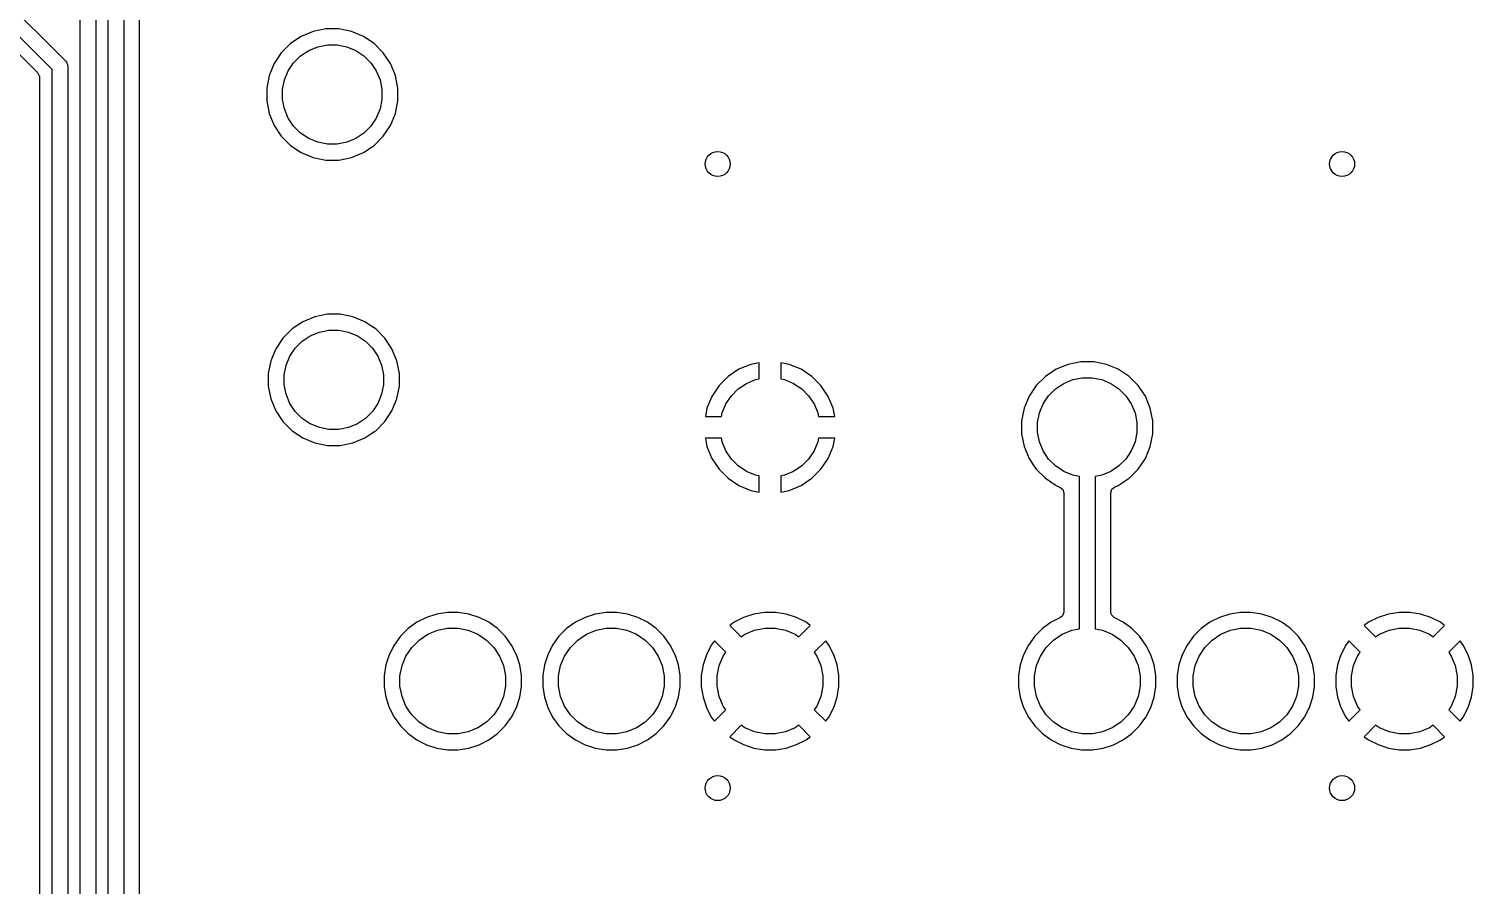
# Model space of a CAD drawing. Extents: x 0 to 130, y -140 to 0.
# Drawn here: x 56.47 to 79.6, y -81.55 to -67.84 of the extents above; entities that cross this region are included whole.
import ezdxf

# ---------------------------------------------------------------- set-up
doc = ezdxf.new("R2010")
doc.units = 0
doc.layers.add('BLACK', color=7, linetype='CONTINUOUS')

msp = doc.modelspace()

# ---------------------------------------------------------------- linework, layer by layer
at = {"layer": 'BLACK', "linetype": 'CONTINUOUS'}
for p, q in [((56.841, -68.487776), (49.167224, -60.814)), ((49.307388, -60.600612), (57.054388, -68.347611)), ((49.120992, -61.050612), (56.604388, -68.534008)), ((57.541, -61.52), (57.541, -105.664223)), ((57.741, -90.926), (57.741, -61.38538)), ((57.991, -61.333604), (57.991, -90.874223)), ((57.291, -105.716), (57.291, -61.571776)), ((58.2415, -68.782532), (58.2415, -61.842753)), ((60.830002, -67.955058), (60.657948, -68.07002)), ((61.021181, -67.875869), (60.830002, -67.955058)), ((61.224132, -67.8355), (61.021181, -67.875869)), ((61.224135, -67.8355), (61.224132, -67.8355)), ((61.431065, -67.8355), (61.224135, -67.8355)), ((61.431067, -67.8355), (61.431065, -67.8355)), ((61.634018, -67.875869), (61.431067, -67.8355)), ((61.825197, -67.955058), (61.634018, -67.875869)), ((61.997251, -68.07002), (61.825197, -67.955058)), ((60.51162, -68.216348), (60.396658, -68.388402)), ((60.657948, -68.07002), (60.51162, -68.216348)), ((60.820085, -68.267592), (60.950483, -68.180463)), ((60.950483, -68.180463), (61.095372, -68.120448)), ((61.095372, -68.120448), (61.249186, -68.089852)), ((61.249186, -68.089852), (61.406014, -68.089852)), ((61.406014, -68.089852), (61.559828, -68.120448)), ((61.559828, -68.120448), (61.704717, -68.180463)), ((61.704717, -68.180463), (61.835115, -68.267592)), ((61.997255, -68.070023), (61.997251, -68.07002)), ((62.143577, -68.216345), (61.997255, -68.070023)), ((62.258541, -68.388402), (62.143577, -68.216345)), ((57.054388, -68.347611), (57.069933, -68.366553)), ((57.069933, -68.366553), (57.069934, -68.366554)), ((57.069934, -68.366554), (57.088598, -68.411614)), ((57.088598, -68.411614), (57.091, -68.436)), ((57.091, -68.436), (57.091, -116.644223)), ((60.396658, -68.388402), (60.317469, -68.579581)), ((60.622063, -68.508883), (60.709192, -68.378485)), ((60.709192, -68.378485), (60.820085, -68.267592)), ((61.835115, -68.267592), (61.946008, -68.378485)), ((61.946008, -68.378485), (62.033137, -68.508883)), ((62.33773, -68.57958), (62.258541, -68.388402)), ((56.604388, -68.534008), (56.619928, -68.552944)), ((56.619928, -68.552944), (56.619934, -68.55295)), ((56.619934, -68.55295), (56.638598, -68.59801)), ((56.638598, -68.59801), (56.641, -68.622396)), ((56.641, -68.622396), (56.641, -116.83062)), ((56.841, -116.696), (56.841, -68.487776)), ((60.317469, -68.579581), (60.2771, -68.782532)), ((60.531452, -68.807586), (60.562048, -68.653772)), ((60.562048, -68.653772), (60.622063, -68.508883)), ((62.033137, -68.508883), (62.093152, -68.653772)), ((62.093152, -68.653772), (62.123748, -68.807586)), ((62.3781, -68.782535), (62.33773, -68.57958)), ((58.2415, -73.354532), (58.2415, -68.782532)), ((60.2771, -68.782532), (60.2771, -68.989467)), ((60.531452, -68.964414), (60.531452, -68.807586)), ((62.123748, -68.807586), (62.123748, -68.964414)), ((62.3781, -68.989465), (62.3781, -68.782535)), ((60.2771, -68.989467), (60.317469, -69.192418)), ((60.562048, -69.118228), (60.531452, -68.964414)), ((60.622063, -69.263117), (60.562048, -69.118228)), ((62.093152, -69.118228), (62.033137, -69.263117)), ((62.123748, -68.964414), (62.093152, -69.118228)), ((62.33773, -69.19242), (62.3781, -68.989465)), ((60.317469, -69.192418), (60.396658, -69.383597)), ((60.396658, -69.383597), (60.51162, -69.555651)), ((60.709192, -69.393515), (60.622063, -69.263117)), ((62.033137, -69.263117), (61.946008, -69.393515)), ((62.143577, -69.555655), (62.258541, -69.383598)), ((62.258541, -69.383598), (62.33773, -69.19242)), ((60.51162, -69.555651), (60.511623, -69.555655)), ((60.511623, -69.555655), (60.657945, -69.701977)), ((60.820085, -69.504408), (60.709192, -69.393515)), ((60.950483, -69.591537), (60.820085, -69.504408)), ((61.095372, -69.651552), (60.950483, -69.591537)), ((61.704717, -69.591537), (61.559828, -69.651552)), ((61.835115, -69.504408), (61.704717, -69.591537)), ((61.946008, -69.393515), (61.835115, -69.504408)), ((61.997255, -69.701977), (62.143577, -69.555655)), ((60.657945, -69.701977), (60.830002, -69.816941)), ((60.830002, -69.816941), (61.02118, -69.89613)), ((61.249186, -69.682148), (61.095372, -69.651552)), ((61.406014, -69.682148), (61.249186, -69.682148)), ((61.559828, -69.651552), (61.406014, -69.682148)), ((61.63402, -69.89613), (61.825198, -69.816941)), ((61.825198, -69.816941), (61.997255, -69.701977)), ((61.02118, -69.89613), (61.224135, -69.9365)), ((61.224135, -69.9365), (61.224136, -69.9365)), ((61.224136, -69.9365), (61.431064, -69.9365)), ((61.431064, -69.9365), (61.431065, -69.9365)), ((61.431065, -69.9365), (61.63402, -69.89613)), ((60.855402, -72.527058), (60.683348, -72.64202)), ((61.046581, -72.447869), (60.855402, -72.527058)), ((61.249532, -72.4075), (61.046581, -72.447869)), ((61.249535, -72.4075), (61.249532, -72.4075)), ((61.456465, -72.4075), (61.249535, -72.4075)), ((61.456467, -72.4075), (61.456465, -72.4075)), ((61.659418, -72.447869), (61.456467, -72.4075)), ((61.850597, -72.527058), (61.659418, -72.447869)), ((61.962548, -72.601861), (61.850597, -72.527058)), ((62.022655, -72.642023), (61.962548, -72.601861)), ((60.53702, -72.788348), (60.422058, -72.960402)), ((60.683348, -72.64202), (60.53702, -72.788348)), ((60.734592, -72.950485), (60.845485, -72.839592)), ((60.845485, -72.839592), (60.975883, -72.752463)), ((60.975883, -72.752463), (61.120772, -72.692448)), ((61.120772, -72.692448), (61.274586, -72.661852)), ((61.274586, -72.661852), (61.431414, -72.661852)), ((61.431414, -72.661852), (61.585228, -72.692448)), ((61.585228, -72.692448), (61.730117, -72.752463)), ((61.730117, -72.752463), (61.860515, -72.839592)), ((61.860515, -72.839592), (61.971408, -72.950485)), ((62.168977, -72.788345), (62.022655, -72.642023)), ((62.283941, -72.960402), (62.168977, -72.788345)), ((60.422058, -72.960402), (60.342869, -73.151581)), ((60.587448, -73.225772), (60.647463, -73.080883)), ((60.647463, -73.080883), (60.734592, -72.950485)), ((61.971408, -72.950485), (62.058537, -73.080883)), ((62.058537, -73.080883), (62.118552, -73.225772)), ((62.36313, -73.15158), (62.283941, -72.960402)), ((60.342869, -73.151581), (60.3025, -73.354532)), ((60.556852, -73.379586), (60.587448, -73.225772)), ((62.118552, -73.225772), (62.149148, -73.379586)), ((62.4035, -73.354535), (62.36313, -73.15158)), ((67.840625, -73.289508), (67.66867, -73.404405)), ((67.840639, -73.289501), (67.840625, -73.289508)), ((68.031722, -73.210351), (67.840639, -73.289501)), ((68.031728, -73.210349), (68.031722, -73.210351)), ((68.163, -73.184237), (68.031728, -73.210349)), ((68.163, -73.443064), (68.163, -73.184237)), ((68.644271, -73.210349), (68.513, -73.184237)), ((68.513, -73.184237), (68.513, -73.443064)), ((68.644277, -73.210351), (68.644271, -73.210349)), ((68.83536, -73.289501), (68.644277, -73.210351)), ((68.835374, -73.289508), (68.83536, -73.289501)), ((69.007329, -73.404405), (68.835374, -73.289508)), ((72.920402, -73.289058), (72.748348, -73.40402)), ((73.111581, -73.209869), (72.920402, -73.289058)), ((73.314532, -73.1695), (73.111581, -73.209869)), ((73.314535, -73.1695), (73.314532, -73.1695)), ((73.521465, -73.1695), (73.314535, -73.1695)), ((73.521467, -73.1695), (73.521465, -73.1695)), ((73.724418, -73.209869), (73.521467, -73.1695)), ((73.915597, -73.289058), (73.724418, -73.209869)), ((74.087651, -73.40402), (73.915597, -73.289058)), ((58.2415, -78.197385), (58.2415, -73.354532)), ((60.3025, -73.354532), (60.3025, -73.561467)), ((60.556852, -73.536414), (60.556852, -73.379586)), ((60.587448, -73.690228), (60.556852, -73.536414)), ((62.149148, -73.536414), (62.118552, -73.690228)), ((62.149148, -73.379586), (62.149148, -73.536414)), ((62.4035, -73.561465), (62.4035, -73.354535)), ((67.66867, -73.404405), (67.522405, -73.55067)), ((67.830485, -73.601592), (67.960883, -73.514463)), ((67.960883, -73.514463), (68.105772, -73.454448)), ((68.105772, -73.454448), (68.163, -73.443064)), ((68.513, -73.443064), (68.570228, -73.454448)), ((68.570228, -73.454448), (68.715117, -73.514463)), ((68.715117, -73.514463), (68.845515, -73.601592)), ((69.153594, -73.55067), (69.007329, -73.404405)), ((72.748348, -73.40402), (72.60202, -73.550348)), ((72.910485, -73.601592), (73.040883, -73.514463)), ((73.040883, -73.514463), (73.185772, -73.454448)), ((73.185772, -73.454448), (73.339586, -73.423852)), ((73.339586, -73.423852), (73.496414, -73.423852)), ((73.496414, -73.423852), (73.650228, -73.454448)), ((73.650228, -73.454448), (73.795117, -73.514463)), ((73.795117, -73.514463), (73.925515, -73.601592)), ((74.087655, -73.404023), (74.087651, -73.40402)), ((74.233977, -73.550345), (74.087655, -73.404023)), ((60.3025, -73.561467), (60.342869, -73.764418)), ((60.342869, -73.764418), (60.422058, -73.955597)), ((60.647463, -73.835117), (60.587448, -73.690228)), ((62.118552, -73.690228), (62.058537, -73.835117)), ((62.283941, -73.955598), (62.36313, -73.76442)), ((62.36313, -73.76442), (62.4035, -73.561465)), ((67.407501, -73.722639), (67.328349, -73.913728)), ((67.407508, -73.722625), (67.407501, -73.722639)), ((67.522405, -73.55067), (67.407508, -73.722625)), ((67.632463, -73.842883), (67.719592, -73.712485)), ((67.719592, -73.712485), (67.830485, -73.601592)), ((68.845515, -73.601592), (68.956408, -73.712485)), ((68.956408, -73.712485), (69.043537, -73.842883)), ((69.268491, -73.722625), (69.153594, -73.55067)), ((69.268498, -73.722639), (69.268491, -73.722625)), ((69.34765, -73.913728), (69.268498, -73.722639)), ((72.487058, -73.722402), (72.407869, -73.913581)), ((72.60202, -73.550348), (72.487058, -73.722402)), ((72.712463, -73.842883), (72.799592, -73.712485)), ((72.799592, -73.712485), (72.910485, -73.601592)), ((73.925515, -73.601592), (74.036408, -73.712485)), ((74.036408, -73.712485), (74.123537, -73.842883)), ((74.348941, -73.722402), (74.233977, -73.550345)), ((74.42813, -73.91358), (74.348941, -73.722402)), ((60.422058, -73.955597), (60.53702, -74.127651)), ((60.734592, -73.965515), (60.647463, -73.835117)), ((60.845485, -74.076408), (60.734592, -73.965515)), ((61.971408, -73.965515), (61.860515, -74.076408)), ((62.058537, -73.835117), (61.971408, -73.965515)), ((62.224206, -74.044999), (62.283941, -73.955598)), ((67.328349, -73.913728), (67.302239, -74.044999)), ((67.561064, -74.045), (67.572448, -73.987772)), ((67.572448, -73.987772), (67.632463, -73.842883)), ((69.043537, -73.842883), (69.103552, -73.987772)), ((69.103552, -73.987772), (69.114936, -74.045)), ((69.37376, -74.044999), (69.34765, -73.913728)), ((72.407869, -73.913581), (72.3675, -74.116532)), ((72.621852, -74.141586), (72.652448, -73.987772)), ((72.652448, -73.987772), (72.712463, -73.842883)), ((74.123537, -73.842883), (74.183552, -73.987772)), ((74.183552, -73.987772), (74.214148, -74.141586)), ((74.4685, -74.116535), (74.42813, -73.91358)), ((60.53702, -74.127651), (60.537023, -74.127655)), ((60.537023, -74.127655), (60.683345, -74.273977)), ((60.975883, -74.163537), (60.845485, -74.076408)), ((61.120772, -74.223552), (60.975883, -74.163537)), ((61.274586, -74.254148), (61.120772, -74.223552)), ((61.585228, -74.223552), (61.431414, -74.254148)), ((61.730117, -74.163537), (61.585228, -74.223552)), ((61.860515, -74.076408), (61.730117, -74.163537)), ((62.022655, -74.273977), (62.168977, -74.127655)), ((62.168977, -74.127655), (62.224206, -74.044999)), ((67.302239, -74.044999), (67.30224, -74.045)), ((67.30224, -74.045), (67.561064, -74.045)), ((69.114936, -74.045), (69.37376, -74.045)), ((69.37376, -74.045), (69.37376, -74.044999)), ((72.3675, -74.116532), (72.3675, -74.323467)), ((72.621852, -74.298414), (72.621852, -74.141586)), ((74.214148, -74.141586), (74.214148, -74.298414)), ((74.4685, -74.218181), (74.4685, -74.116535)), ((74.4685, -74.323465), (74.4685, -74.218181)), ((60.683345, -74.273977), (60.855402, -74.388941)), ((60.855402, -74.388941), (61.04658, -74.46813)), ((61.04658, -74.46813), (61.249535, -74.5085)), ((61.431414, -74.254148), (61.274586, -74.254148)), ((61.456465, -74.5085), (61.65942, -74.46813)), ((61.65942, -74.46813), (61.850598, -74.388941)), ((61.850598, -74.388941), (61.962551, -74.314137)), ((61.962551, -74.314137), (62.004551, -74.286074)), ((62.004551, -74.286073), (62.022655, -74.273977)), ((62.004551, -74.286074), (62.004551, -74.286073)), ((67.302239, -74.395), (67.328349, -74.526271)), ((67.561064, -74.395), (67.302239, -74.395)), ((67.572448, -74.452228), (67.561064, -74.395)), ((67.632463, -74.597117), (67.572448, -74.452228)), ((69.103552, -74.452228), (69.043537, -74.597117)), ((69.114936, -74.395), (69.103552, -74.452228)), ((69.373761, -74.395), (69.114936, -74.395)), ((69.34765, -74.526271), (69.373761, -74.395)), ((72.3675, -74.323467), (72.407869, -74.526418)), ((72.652448, -74.452228), (72.621852, -74.298414)), ((72.712463, -74.597117), (72.652448, -74.452228)), ((74.183552, -74.452228), (74.123537, -74.597117)), ((74.214148, -74.298414), (74.183552, -74.452228)), ((74.42813, -74.52642), (74.4685, -74.323465)), ((61.249535, -74.5085), (61.249536, -74.5085)), ((61.249536, -74.5085), (61.456464, -74.5085)), ((61.456464, -74.5085), (61.456465, -74.5085)), ((67.328349, -74.526271), (67.407501, -74.71736)), ((67.719592, -74.727515), (67.632463, -74.597117)), ((69.043537, -74.597117), (68.956408, -74.727515)), ((69.268498, -74.71736), (69.34765, -74.526271)), ((72.407869, -74.526418), (72.487058, -74.717597)), ((72.799592, -74.727515), (72.712463, -74.597117)), ((74.123537, -74.597117), (74.036408, -74.727515)), ((74.348941, -74.717598), (74.42813, -74.52642)), ((67.407501, -74.71736), (67.407508, -74.717374)), ((67.407508, -74.717374), (67.522405, -74.889329)), ((67.522405, -74.889329), (67.66867, -75.035594)), ((67.830485, -74.838408), (67.719592, -74.727515)), ((67.960883, -74.925537), (67.830485, -74.838408)), ((68.105772, -74.985552), (67.960883, -74.925537)), ((68.715117, -74.925537), (68.570228, -74.985552)), ((68.845515, -74.838408), (68.715117, -74.925537)), ((68.956408, -74.727515), (68.845515, -74.838408)), ((69.007329, -75.035594), (69.153594, -74.889329)), ((69.153594, -74.889329), (69.268491, -74.717374)), ((69.268491, -74.717374), (69.268498, -74.71736)), ((72.487058, -74.717597), (72.554945, -74.819198)), ((72.554945, -74.819198), (72.602023, -74.889655)), ((72.602023, -74.889655), (72.748345, -75.035977)), ((72.910485, -74.838408), (72.799592, -74.727515)), ((73.040883, -74.925537), (72.910485, -74.838408)), ((73.185772, -74.985552), (73.040883, -74.925537)), ((73.795117, -74.925537), (73.650228, -74.985552)), ((73.925515, -74.838408), (73.795117, -74.925537)), ((74.036408, -74.727515), (73.925515, -74.838408)), ((74.087655, -75.035977), (74.233977, -74.889655)), ((74.233977, -74.889655), (74.348941, -74.717598)), ((67.66867, -75.035594), (67.840625, -75.150491)), ((67.840625, -75.150491), (67.840639, -75.150498)), ((67.840639, -75.150498), (68.031728, -75.22965)), ((68.163, -74.996935), (68.105772, -74.985552)), ((68.163, -75.25576), (68.163, -74.996935)), ((68.570228, -74.985552), (68.513, -74.996935)), ((68.513, -74.996935), (68.513, -75.25576)), ((68.644271, -75.22965), (68.83536, -75.150498)), ((68.83536, -75.150498), (68.835374, -75.150491)), ((68.835374, -75.150491), (69.007329, -75.035594)), ((72.748345, -75.035977), (72.920402, -75.150941)), ((72.920402, -75.150941), (72.981386, -75.176201)), ((73.293, -75.006881), (73.185772, -74.985552)), ((73.293, -77.446384), (73.293, -75.006881)), ((73.650228, -74.985552), (73.543, -75.006881)), ((73.543, -75.006881), (73.543, -77.446384)), ((73.854612, -75.176201), (73.915598, -75.150941)), ((73.915598, -75.150941), (74.087655, -75.035977)), ((68.031728, -75.22965), (68.031727, -75.22965)), ((68.031727, -75.22965), (68.162999, -75.25576)), ((68.162999, -75.25576), (68.163, -75.25576)), ((68.513, -75.25576), (68.644271, -75.22965)), ((72.981386, -75.176201), (73.02791, -75.215935)), ((73.02791, -75.215935), (73.0425, -75.267664)), ((73.0425, -75.267664), (73.0425, -77.179539)), ((73.7935, -75.267664), (73.812407, -75.209473)), ((73.7935, -77.179539), (73.7935, -75.267664)), ((73.812407, -75.209473), (73.854612, -75.176201)), ((63.000293, -77.210598), (62.835561, -77.264123)), ((63.000297, -77.210597), (63.000293, -77.210598)), ((63.171386, -77.1835), (63.000297, -77.210597)), ((63.171389, -77.1835), (63.171386, -77.1835)), ((63.344611, -77.1835), (63.171389, -77.1835)), ((63.344614, -77.1835), (63.344611, -77.1835)), ((63.515702, -77.210597), (63.344614, -77.1835)), ((63.515706, -77.210598), (63.515702, -77.210597)), ((63.680438, -77.264123), (63.515706, -77.210598)), ((65.540293, -77.210598), (65.375561, -77.264123)), ((65.540297, -77.210597), (65.540293, -77.210598)), ((65.711386, -77.1835), (65.540297, -77.210597)), ((65.711389, -77.1835), (65.711386, -77.1835)), ((65.884611, -77.1835), (65.711389, -77.1835)), ((65.884614, -77.1835), (65.884611, -77.1835)), ((66.055702, -77.210597), (65.884614, -77.1835)), ((66.055706, -77.210598), (66.055702, -77.210597)), ((66.220438, -77.264123), (66.055706, -77.210598)), ((68.08042, -77.211084), (67.915751, -77.264588)), ((68.251425, -77.184), (68.08042, -77.211084)), ((68.424575, -77.184), (68.251425, -77.184)), ((68.595579, -77.211084), (68.424575, -77.184)), ((68.760248, -77.264588), (68.595579, -77.211084)), ((73.023593, -77.23773), (72.988445, -77.267749)), ((73.0425, -77.179539), (73.023593, -77.23773)), ((73.80429, -77.224484), (73.7935, -77.179539)), ((73.847555, -77.267749), (73.80429, -77.224484)), ((75.700293, -77.210598), (75.535561, -77.264123)), ((75.700297, -77.210597), (75.700293, -77.210598)), ((75.871386, -77.1835), (75.700297, -77.210597)), ((75.871389, -77.1835), (75.871386, -77.1835)), ((76.044611, -77.1835), (75.871389, -77.1835)), ((76.044614, -77.1835), (76.044611, -77.1835)), ((76.215702, -77.210597), (76.044614, -77.1835)), ((76.215706, -77.210598), (76.215702, -77.210597)), ((76.380438, -77.264123), (76.215706, -77.210598)), ((78.24042, -77.211084), (78.075751, -77.264588)), ((78.411425, -77.184), (78.24042, -77.211084)), ((78.584575, -77.184), (78.411425, -77.184)), ((78.755579, -77.211084), (78.584575, -77.184)), ((78.920248, -77.264588), (78.755579, -77.211084)), ((62.541073, -77.444585), (62.418585, -77.567073)), ((62.681214, -77.342766), (62.541073, -77.444585)), ((62.835558, -77.264125), (62.681214, -77.342766)), ((62.835561, -77.264123), (62.835558, -77.264125)), ((62.857313, -77.534367), (63.011258, -77.470601)), ((63.011258, -77.470601), (63.174685, -77.438093)), ((63.174685, -77.438093), (63.341315, -77.438093)), ((63.341315, -77.438093), (63.504742, -77.470601)), ((63.504742, -77.470601), (63.658687, -77.534367)), ((63.680441, -77.264125), (63.680438, -77.264123)), ((63.834785, -77.342766), (63.680441, -77.264125)), ((63.834787, -77.342767), (63.834785, -77.342766)), ((63.834788, -77.342768), (63.834787, -77.342767)), ((63.974928, -77.444586), (63.834788, -77.342768)), ((64.097414, -77.567072), (63.974928, -77.444586)), ((65.081073, -77.444585), (64.958585, -77.567073)), ((65.221214, -77.342766), (65.081073, -77.444585)), ((65.375558, -77.264125), (65.221214, -77.342766)), ((65.375561, -77.264123), (65.375558, -77.264125)), ((65.397313, -77.534367), (65.551258, -77.470601)), ((65.551258, -77.470601), (65.714685, -77.438093)), ((65.714685, -77.438093), (65.881315, -77.438093)), ((65.881315, -77.438093), (66.044742, -77.470601)), ((66.044742, -77.470601), (66.198687, -77.534367)), ((66.220441, -77.264125), (66.220438, -77.264123)), ((66.374785, -77.342766), (66.220441, -77.264125)), ((66.374787, -77.342767), (66.374785, -77.342766)), ((66.374788, -77.342768), (66.374787, -77.342767)), ((66.514928, -77.444586), (66.374788, -77.342768)), ((66.637414, -77.567072), (66.514928, -77.444586)), ((67.761473, -77.343196), (67.693829, -77.392341)), ((67.693829, -77.392341), (67.876493, -77.575005)), ((67.915751, -77.264588), (67.761473, -77.343196)), ((67.937313, -77.534367), (68.091258, -77.470601)), ((68.091258, -77.470601), (68.254685, -77.438093)), ((68.254685, -77.438093), (68.421315, -77.438093)), ((68.421315, -77.438093), (68.584742, -77.470601)), ((68.584742, -77.470601), (68.738687, -77.534367)), ((68.914523, -77.343195), (68.760248, -77.264588)), ((68.799505, -77.575004), (68.982169, -77.392341)), ((68.982169, -77.392341), (68.914523, -77.343195)), ((72.701073, -77.444585), (72.578585, -77.567073)), ((72.841214, -77.342766), (72.701073, -77.444585)), ((72.988445, -77.267749), (72.841214, -77.342766)), ((73.017313, -77.534367), (73.171258, -77.470601)), ((73.171258, -77.470601), (73.293, -77.446384)), ((73.543, -77.446384), (73.664742, -77.470601)), ((73.664742, -77.470601), (73.818687, -77.534367)), ((73.994785, -77.342766), (73.847555, -77.267749)), ((73.994787, -77.342767), (73.994785, -77.342766)), ((73.994788, -77.342768), (73.994787, -77.342767)), ((74.134928, -77.444586), (73.994788, -77.342768)), ((74.257414, -77.567072), (74.134928, -77.444586)), ((75.241073, -77.444585), (75.118585, -77.567073)), ((75.381214, -77.342766), (75.241073, -77.444585)), ((75.535558, -77.264125), (75.381214, -77.342766)), ((75.535561, -77.264123), (75.535558, -77.264125)), ((75.557313, -77.534367), (75.711258, -77.470601)), ((75.711258, -77.470601), (75.874685, -77.438093)), ((75.874685, -77.438093), (76.041315, -77.438093)), ((76.041315, -77.438093), (76.204742, -77.470601)), ((76.204742, -77.470601), (76.358687, -77.534367)), ((76.380441, -77.264125), (76.380438, -77.264123)), ((76.534785, -77.342766), (76.380441, -77.264125)), ((76.534787, -77.342767), (76.534785, -77.342766)), ((76.534788, -77.342768), (76.534787, -77.342767)), ((76.674928, -77.444586), (76.534788, -77.342768)), ((76.797414, -77.567072), (76.674928, -77.444586)), ((77.921473, -77.343196), (77.853829, -77.392341)), ((77.853829, -77.392341), (78.036493, -77.575005)), ((78.075751, -77.264588), (77.921473, -77.343196)), ((78.097313, -77.534367), (78.251258, -77.470601)), ((78.251258, -77.470601), (78.414685, -77.438093)), ((78.414685, -77.438093), (78.581315, -77.438093)), ((78.581315, -77.438093), (78.744742, -77.470601)), ((78.744742, -77.470601), (78.898687, -77.534367)), ((79.074523, -77.343195), (78.920248, -77.264588)), ((78.959505, -77.575004), (79.142169, -77.392341)), ((79.142169, -77.392341), (79.074523, -77.343195)), ((62.316766, -77.707214), (62.238125, -77.861558)), ((62.418585, -77.567073), (62.316766, -77.707214)), ((62.600941, -77.744766), (62.718766, -77.626941)), ((62.718766, -77.626941), (62.857313, -77.534367)), ((63.658687, -77.534367), (63.797234, -77.626941)), ((63.797234, -77.626941), (63.915059, -77.744766)), ((64.199232, -77.707212), (64.097414, -77.567072)), ((64.277873, -77.861555), (64.199232, -77.707212)), ((64.856766, -77.707214), (64.778125, -77.861558)), ((64.958585, -77.567073), (64.856766, -77.707214)), ((65.140941, -77.744766), (65.258766, -77.626941)), ((65.258766, -77.626941), (65.397313, -77.534367)), ((66.198687, -77.534367), (66.337234, -77.626941)), ((66.337234, -77.626941), (66.455059, -77.744766)), ((66.739232, -77.707212), (66.637414, -77.567072)), ((66.817873, -77.861555), (66.739232, -77.707212)), ((67.397196, -77.707473), (67.318588, -77.861751)), ((67.44634, -77.639829), (67.397196, -77.707473)), ((67.629005, -77.822493), (67.44634, -77.639829)), ((67.876493, -77.575005), (67.937313, -77.534367)), ((68.738687, -77.534367), (68.799505, -77.575004)), ((69.229657, -77.639829), (69.046993, -77.822491)), ((69.278801, -77.707471), (69.229657, -77.639829)), ((69.278804, -77.707475), (69.278801, -77.707471)), ((69.357411, -77.861751), (69.278804, -77.707475)), ((72.476766, -77.707214), (72.398125, -77.861558)), ((72.578585, -77.567073), (72.476766, -77.707214)), ((72.760941, -77.744766), (72.878766, -77.626941)), ((72.878766, -77.626941), (73.017313, -77.534367)), ((73.818687, -77.534367), (73.957234, -77.626941)), ((73.957234, -77.626941), (74.075059, -77.744766)), ((74.359232, -77.707212), (74.257414, -77.567072)), ((74.437873, -77.861555), (74.359232, -77.707212)), ((75.016766, -77.707214), (74.938125, -77.861558)), ((75.118585, -77.567073), (75.016766, -77.707214)), ((75.300941, -77.744766), (75.418766, -77.626941)), ((75.418766, -77.626941), (75.557313, -77.534367)), ((76.358687, -77.534367), (76.497234, -77.626941)), ((76.497234, -77.626941), (76.615059, -77.744766)), ((76.899232, -77.707212), (76.797414, -77.567072)), ((76.977873, -77.861555), (76.899232, -77.707212)), ((77.557196, -77.707473), (77.478588, -77.861751)), ((77.60634, -77.639829), (77.557196, -77.707473)), ((77.789005, -77.822493), (77.60634, -77.639829)), ((78.036493, -77.575005), (78.097313, -77.534367)), ((78.898687, -77.534367), (78.959505, -77.575004)), ((79.389657, -77.639829), (79.206993, -77.822491)), ((79.438801, -77.707471), (79.389657, -77.639829)), ((79.438804, -77.707475), (79.438801, -77.707471)), ((79.517411, -77.861751), (79.438804, -77.707475)), ((62.238123, -77.861561), (62.184598, -78.026293)), ((62.238125, -77.861558), (62.238123, -77.861561)), ((62.444601, -78.037258), (62.508367, -77.883313)), ((62.508367, -77.883313), (62.600941, -77.744766)), ((63.915059, -77.744766), (64.007633, -77.883313)), ((64.007633, -77.883313), (64.071399, -78.037258)), ((64.277873, -77.861557), (64.277873, -77.861555)), ((64.277874, -77.861558), (64.277873, -77.861557)), ((64.277876, -77.861561), (64.277874, -77.861558)), ((64.331401, -78.026293), (64.277876, -77.861561)), ((64.778123, -77.861561), (64.724598, -78.026293)), ((64.778125, -77.861558), (64.778123, -77.861561)), ((64.984601, -78.037258), (65.048367, -77.883313)), ((65.048367, -77.883313), (65.140941, -77.744766)), ((66.455059, -77.744766), (66.547633, -77.883313)), ((66.547633, -77.883313), (66.611399, -78.037258)), ((66.817873, -77.861557), (66.817873, -77.861555)), ((66.817874, -77.861558), (66.817873, -77.861557)), ((66.817876, -77.861561), (66.817874, -77.861558)), ((66.871401, -78.026293), (66.817876, -77.861561)), ((67.318588, -77.861751), (67.265084, -78.02642)), ((67.524601, -78.037258), (67.588367, -77.883313)), ((67.588367, -77.883313), (67.629005, -77.822493)), ((69.046993, -77.822491), (69.087633, -77.883313)), ((69.087633, -77.883313), (69.151399, -78.037258)), ((69.410915, -78.02642), (69.357411, -77.861751)), ((72.398123, -77.861561), (72.344598, -78.026293)), ((72.398125, -77.861558), (72.398123, -77.861561)), ((72.604601, -78.037258), (72.668367, -77.883313)), ((72.668367, -77.883313), (72.760941, -77.744766)), ((74.075059, -77.744766), (74.167633, -77.883313)), ((74.167633, -77.883313), (74.231399, -78.037258)), ((74.437873, -77.861557), (74.437873, -77.861555)), ((74.437874, -77.861558), (74.437873, -77.861557)), ((74.437876, -77.861561), (74.437874, -77.861558)), ((74.491401, -78.026293), (74.437876, -77.861561)), ((74.938123, -77.861561), (74.884598, -78.026293)), ((74.938125, -77.861558), (74.938123, -77.861561)), ((75.144601, -78.037258), (75.208367, -77.883313)), ((75.208367, -77.883313), (75.300941, -77.744766)), ((76.615059, -77.744766), (76.707633, -77.883313)), ((76.707633, -77.883313), (76.771399, -78.037258)), ((76.977873, -77.861557), (76.977873, -77.861555)), ((76.977874, -77.861558), (76.977873, -77.861557)), ((76.977876, -77.861561), (76.977874, -77.861558)), ((77.031401, -78.026293), (76.977876, -77.861561)), ((77.478588, -77.861751), (77.425084, -78.02642)), ((77.684601, -78.037258), (77.748367, -77.883313)), ((77.748367, -77.883313), (77.789005, -77.822493)), ((79.206993, -77.822491), (79.247633, -77.883313)), ((79.247633, -77.883313), (79.311399, -78.037258)), ((79.570915, -78.02642), (79.517411, -77.861751)), ((62.184597, -78.026297), (62.1575, -78.197385)), ((62.184598, -78.026293), (62.184597, -78.026297)), ((62.412093, -78.200685), (62.444601, -78.037258)), ((64.071399, -78.037258), (64.103907, -78.200685)), ((64.331402, -78.026297), (64.331401, -78.026293)), ((64.3585, -78.197385), (64.331402, -78.026297)), ((64.724597, -78.026297), (64.6975, -78.197385)), ((64.724598, -78.026293), (64.724597, -78.026297)), ((64.952093, -78.200685), (64.984601, -78.037258)), ((66.611399, -78.037258), (66.643907, -78.200685)), ((66.871402, -78.026297), (66.871401, -78.026293)), ((66.8985, -78.197385), (66.871402, -78.026297)), ((67.265084, -78.02642), (67.238, -78.197424)), ((67.492093, -78.200685), (67.524601, -78.037258)), ((69.151399, -78.037258), (69.183907, -78.200685)), ((69.437994, -78.197385), (69.410915, -78.02642)), ((72.344597, -78.026297), (72.3175, -78.197385)), ((72.344598, -78.026293), (72.344597, -78.026297)), ((72.572093, -78.200685), (72.604601, -78.037258)), ((74.231399, -78.037258), (74.263907, -78.200685)), ((74.491402, -78.026297), (74.491401, -78.026293)), ((74.5185, -78.197385), (74.491402, -78.026297)), ((74.884597, -78.026297), (74.8575, -78.197385)), ((74.884598, -78.026293), (74.884597, -78.026297)), ((75.112093, -78.200685), (75.144601, -78.037258)), ((76.771399, -78.037258), (76.803907, -78.200685)), ((77.031402, -78.026297), (77.031401, -78.026293)), ((77.0585, -78.197385), (77.031402, -78.026297)), ((77.425084, -78.02642), (77.398, -78.197424)), ((77.652093, -78.200685), (77.684601, -78.037258)), ((79.311399, -78.037258), (79.343907, -78.200685)), ((79.597994, -78.197385), (79.570915, -78.02642)), ((58.2415, -90.729455), (58.2415, -78.197385)), ((62.1575, -78.197385), (62.1575, -78.370614)), ((62.1575, -78.370614), (62.184597, -78.541702)), ((62.412093, -78.367315), (62.412093, -78.200685)), ((62.444601, -78.530742), (62.412093, -78.367315)), ((64.103907, -78.367315), (64.071399, -78.530742)), ((64.103907, -78.200685), (64.103907, -78.367315)), ((64.331402, -78.541702), (64.3585, -78.370614)), ((64.3585, -78.370614), (64.3585, -78.197385)), ((64.6975, -78.197385), (64.6975, -78.370614)), ((64.6975, -78.370614), (64.724597, -78.541702)), ((64.952093, -78.367315), (64.952093, -78.200685)), ((64.984601, -78.530742), (64.952093, -78.367315)), ((66.643907, -78.367315), (66.611399, -78.530742)), ((66.643907, -78.200685), (66.643907, -78.367315)), ((66.871402, -78.541702), (66.8985, -78.370614)), ((66.8985, -78.197424), (66.8985, -78.197385)), ((66.8985, -78.370614), (66.8985, -78.197424)), ((67.238, -78.197424), (67.238, -78.370575)), ((67.238, -78.370575), (67.265084, -78.541579)), ((67.492093, -78.367315), (67.492093, -78.200685)), ((67.524601, -78.530742), (67.492093, -78.367315)), ((69.183907, -78.367315), (69.151399, -78.530742)), ((69.183907, -78.200685), (69.183907, -78.367315)), ((69.410915, -78.541579), (69.438, -78.370575)), ((69.438, -78.197424), (69.437994, -78.197385)), ((69.438, -78.370575), (69.438, -78.197424)), ((72.3175, -78.197385), (72.3175, -78.370614)), ((72.3175, -78.370614), (72.344597, -78.541702)), ((72.572093, -78.367315), (72.572093, -78.200685)), ((72.604601, -78.530742), (72.572093, -78.367315)), ((74.263907, -78.367315), (74.231399, -78.530742)), ((74.263907, -78.200685), (74.263907, -78.367315)), ((74.491402, -78.541702), (74.5185, -78.370614)), ((74.5185, -78.370614), (74.5185, -78.197385)), ((74.8575, -78.197385), (74.8575, -78.370614)), ((74.8575, -78.370614), (74.884597, -78.541702)), ((75.112093, -78.367315), (75.112093, -78.200685)), ((75.144601, -78.530742), (75.112093, -78.367315)), ((76.803907, -78.367315), (76.771399, -78.530742)), ((76.803907, -78.200685), (76.803907, -78.367315)), ((77.031402, -78.541702), (77.0585, -78.370614)), ((77.0585, -78.197424), (77.0585, -78.197385)), ((77.0585, -78.370614), (77.0585, -78.197424)), ((77.398, -78.197424), (77.398, -78.370575)), ((77.398, -78.370575), (77.425084, -78.541579)), ((77.652093, -78.367315), (77.652093, -78.200685)), ((77.684601, -78.530742), (77.652093, -78.367315)), ((79.343907, -78.367315), (79.311399, -78.530742)), ((79.343907, -78.200685), (79.343907, -78.367315)), ((79.570915, -78.541579), (79.598, -78.370575)), ((79.598, -78.197424), (79.597994, -78.197385)), ((79.598, -78.370575), (79.598, -78.197424)), ((62.184597, -78.541702), (62.184598, -78.541706)), ((62.184598, -78.541706), (62.238123, -78.706438)), ((62.508367, -78.684687), (62.444601, -78.530742)), ((64.071399, -78.530742), (64.007633, -78.684687)), ((64.277876, -78.706438), (64.331401, -78.541706)), ((64.331401, -78.541706), (64.331402, -78.541702)), ((64.724597, -78.541702), (64.724598, -78.541706)), ((64.724598, -78.541706), (64.778123, -78.706438)), ((65.048367, -78.684687), (64.984601, -78.530742)), ((66.611399, -78.530742), (66.547633, -78.684687)), ((66.817876, -78.706438), (66.871401, -78.541706)), ((66.871401, -78.541706), (66.871402, -78.541702)), ((67.265084, -78.541579), (67.318588, -78.706248)), ((67.588367, -78.684687), (67.524601, -78.530742)), ((69.151399, -78.530742), (69.087633, -78.684687)), ((69.357411, -78.706248), (69.410915, -78.541579)), ((72.344597, -78.541702), (72.344598, -78.541706)), ((72.344598, -78.541706), (72.398123, -78.706438)), ((72.668367, -78.684687), (72.604601, -78.530742)), ((74.231399, -78.530742), (74.167633, -78.684687)), ((74.437876, -78.706438), (74.491401, -78.541706)), ((74.491401, -78.541706), (74.491402, -78.541702)), ((74.884597, -78.541702), (74.884598, -78.541706)), ((74.884598, -78.541706), (74.938123, -78.706438)), ((75.208367, -78.684687), (75.144601, -78.530742)), ((76.771399, -78.530742), (76.707633, -78.684687)), ((76.977876, -78.706438), (77.031401, -78.541706)), ((77.031401, -78.541706), (77.031402, -78.541702)), ((77.425084, -78.541579), (77.478588, -78.706248)), ((77.748367, -78.684687), (77.684601, -78.530742)), ((79.311399, -78.530742), (79.247633, -78.684687)), ((79.517411, -78.706248), (79.570915, -78.541579)), ((62.238123, -78.706438), (62.238125, -78.706441)), ((62.238125, -78.706441), (62.238126, -78.706444)), ((62.238126, -78.706444), (62.238127, -78.706445)), ((62.238127, -78.706445), (62.316768, -78.860788)), ((62.316768, -78.860788), (62.418586, -79.000928)), ((62.600941, -78.823234), (62.508367, -78.684687)), ((62.718766, -78.941059), (62.600941, -78.823234)), ((63.915059, -78.823234), (63.797234, -78.941059)), ((64.007633, -78.684687), (63.915059, -78.823234)), ((64.097414, -79.000928), (64.199232, -78.860788)), ((64.199232, -78.860788), (64.277873, -78.706445)), ((64.277873, -78.706445), (64.277874, -78.70644)), ((64.277874, -78.70644), (64.277876, -78.706438)), ((64.778123, -78.706438), (64.778125, -78.706441)), ((64.778125, -78.706441), (64.778126, -78.706444)), ((64.778126, -78.706444), (64.778127, -78.706445)), ((64.778127, -78.706445), (64.856768, -78.860788)), ((64.856768, -78.860788), (64.958586, -79.000928)), ((65.140941, -78.823234), (65.048367, -78.684687)), ((65.258766, -78.941059), (65.140941, -78.823234)), ((66.455059, -78.823234), (66.337234, -78.941059)), ((66.547633, -78.684687), (66.455059, -78.823234)), ((66.637414, -79.000928), (66.739232, -78.860788)), ((66.739232, -78.860788), (66.817873, -78.706445)), ((66.817873, -78.706445), (66.817874, -78.70644)), ((66.817874, -78.70644), (66.817876, -78.706438)), ((67.318588, -78.706248), (67.397195, -78.860523)), ((67.397195, -78.860523), (67.446341, -78.928169)), ((67.446341, -78.928169), (67.629004, -78.745505)), ((67.629004, -78.745505), (67.588367, -78.684687)), ((69.087633, -78.684687), (69.046994, -78.745506)), ((69.046994, -78.745506), (69.229657, -78.928169)), ((69.229657, -78.928169), (69.278805, -78.860522)), ((69.278805, -78.860522), (69.357411, -78.706248)), ((72.398123, -78.706438), (72.398125, -78.706441)), ((72.398125, -78.706441), (72.398126, -78.706444)), ((72.398126, -78.706444), (72.398127, -78.706445)), ((72.398127, -78.706445), (72.476768, -78.860788)), ((72.476768, -78.860788), (72.578586, -79.000928)), ((72.760941, -78.823234), (72.668367, -78.684687)), ((72.878766, -78.941059), (72.760941, -78.823234)), ((74.075059, -78.823234), (73.957234, -78.941059)), ((74.167633, -78.684687), (74.075059, -78.823234)), ((74.257414, -79.000928), (74.359232, -78.860788)), ((74.359232, -78.860788), (74.437873, -78.706445)), ((74.437873, -78.706445), (74.437874, -78.70644)), ((74.437874, -78.70644), (74.437876, -78.706438)), ((74.938123, -78.706438), (74.938125, -78.706441)), ((74.938125, -78.706441), (74.938126, -78.706444)), ((74.938126, -78.706444), (74.938127, -78.706445)), ((74.938127, -78.706445), (75.016768, -78.860788)), ((75.016768, -78.860788), (75.118586, -79.000928)), ((75.300941, -78.823234), (75.208367, -78.684687)), ((75.418766, -78.941059), (75.300941, -78.823234)), ((76.615059, -78.823234), (76.497234, -78.941059)), ((76.707633, -78.684687), (76.615059, -78.823234)), ((76.797414, -79.000928), (76.899232, -78.860788)), ((76.899232, -78.860788), (76.977873, -78.706445)), ((76.977873, -78.706445), (76.977874, -78.70644)), ((76.977874, -78.70644), (76.977876, -78.706438)), ((77.478588, -78.706248), (77.557195, -78.860523)), ((77.557195, -78.860523), (77.606341, -78.928169)), ((77.606341, -78.928169), (77.789004, -78.745505)), ((77.789004, -78.745505), (77.748367, -78.684687)), ((79.247633, -78.684687), (79.206994, -78.745506)), ((79.206994, -78.745506), (79.389657, -78.928169)), ((79.389657, -78.928169), (79.438805, -78.860522)), ((79.438805, -78.860522), (79.517411, -78.706248)), ((62.418586, -79.000928), (62.541072, -79.123414)), ((62.857313, -79.033633), (62.718766, -78.941059)), ((63.011258, -79.097399), (62.857313, -79.033633)), ((63.174685, -79.129907), (63.011258, -79.097399)), ((63.504742, -79.097399), (63.341315, -79.129907)), ((63.658687, -79.033633), (63.504742, -79.097399)), ((63.797234, -78.941059), (63.658687, -79.033633)), ((63.974928, -79.123414), (64.097414, -79.000928)), ((64.958586, -79.000928), (65.081072, -79.123414)), ((65.397313, -79.033633), (65.258766, -78.941059)), ((65.551258, -79.097399), (65.397313, -79.033633)), ((65.714685, -79.129907), (65.551258, -79.097399)), ((66.044742, -79.097399), (65.881315, -79.129907)), ((66.198687, -79.033633), (66.044742, -79.097399)), ((66.337234, -78.941059), (66.198687, -79.033633)), ((66.514928, -79.123414), (66.637414, -79.000928)), ((67.876491, -78.992993), (67.693829, -79.175657)), ((67.937313, -79.033633), (67.876491, -78.992993)), ((68.091258, -79.097399), (67.937313, -79.033633)), ((68.254685, -79.129907), (68.091258, -79.097399)), ((68.584742, -79.097399), (68.421315, -79.129907)), ((68.738687, -79.033633), (68.584742, -79.097399)), ((68.799506, -78.992994), (68.738687, -79.033633)), ((68.982169, -79.175657), (68.799506, -78.992994)), ((72.578586, -79.000928), (72.701072, -79.123414)), ((73.017313, -79.033633), (72.878766, -78.941059)), ((73.171258, -79.097399), (73.017313, -79.033633)), ((73.334685, -79.129907), (73.171258, -79.097399)), ((73.664742, -79.097399), (73.501315, -79.129907)), ((73.818687, -79.033633), (73.664742, -79.097399)), ((73.957234, -78.941059), (73.818687, -79.033633)), ((74.134928, -79.123414), (74.257414, -79.000928)), ((75.118586, -79.000928), (75.241072, -79.123414)), ((75.557313, -79.033633), (75.418766, -78.941059)), ((75.711258, -79.097399), (75.557313, -79.033633)), ((75.874685, -79.129907), (75.711258, -79.097399)), ((76.204742, -79.097399), (76.041315, -79.129907)), ((76.358687, -79.033633), (76.204742, -79.097399)), ((76.497234, -78.941059), (76.358687, -79.033633)), ((76.674928, -79.123414), (76.797414, -79.000928)), ((78.036491, -78.992993), (77.853829, -79.175657)), ((78.097313, -79.033633), (78.036491, -78.992993)), ((78.251258, -79.097399), (78.097313, -79.033633)), ((78.414685, -79.129907), (78.251258, -79.097399)), ((78.744742, -79.097399), (78.581315, -79.129907)), ((78.898687, -79.033633), (78.744742, -79.097399)), ((78.959506, -78.992994), (78.898687, -79.033633)), ((79.142169, -79.175657), (78.959506, -78.992994)), ((62.541072, -79.123414), (62.681212, -79.225232)), ((62.681212, -79.225232), (62.835555, -79.303873)), ((62.835555, -79.303873), (62.835557, -79.303873)), ((62.835557, -79.303873), (62.835558, -79.303874)), ((62.835558, -79.303874), (62.835561, -79.303876)), ((62.835561, -79.303876), (63.000293, -79.357401)), ((63.341315, -79.129907), (63.174685, -79.129907)), ((63.515706, -79.357401), (63.680438, -79.303876)), ((63.680438, -79.303876), (63.68044, -79.303874)), ((63.68044, -79.303874), (63.680445, -79.303873)), ((63.680445, -79.303873), (63.834788, -79.225232)), ((63.834788, -79.225232), (63.974928, -79.123414)), ((65.081072, -79.123414), (65.221212, -79.225232)), ((65.221212, -79.225232), (65.375555, -79.303873)), ((65.375555, -79.303873), (65.375557, -79.303873)), ((65.375557, -79.303873), (65.375558, -79.303874)), ((65.375558, -79.303874), (65.375561, -79.303876)), ((65.375561, -79.303876), (65.540293, -79.357401)), ((65.881315, -79.129907), (65.714685, -79.129907)), ((66.055706, -79.357401), (66.220438, -79.303876)), ((66.220438, -79.303876), (66.22044, -79.303874)), ((66.22044, -79.303874), (66.220445, -79.303873)), ((66.220445, -79.303873), (66.374788, -79.225232)), ((66.374788, -79.225232), (66.514928, -79.123414)), ((67.693829, -79.175657), (67.761471, -79.224801)), ((67.761471, -79.224801), (67.761475, -79.224804)), ((67.761475, -79.224804), (67.915751, -79.303411)), ((67.915751, -79.303411), (68.08042, -79.356915)), ((68.421315, -79.129907), (68.254685, -79.129907)), ((68.595579, -79.356915), (68.760248, -79.303411)), ((68.760248, -79.303411), (68.914522, -79.224805)), ((68.914522, -79.224805), (68.982169, -79.175657)), ((72.701072, -79.123414), (72.841212, -79.225232)), ((72.841212, -79.225232), (72.995555, -79.303873)), ((72.995555, -79.303873), (72.995557, -79.303873)), ((72.995557, -79.303873), (72.995558, -79.303874)), ((72.995558, -79.303874), (72.995561, -79.303876)), ((72.995561, -79.303876), (73.160293, -79.357401)), ((73.501315, -79.129907), (73.334685, -79.129907)), ((73.675706, -79.357401), (73.840438, -79.303876)), ((73.840438, -79.303876), (73.84044, -79.303874)), ((73.84044, -79.303874), (73.840445, -79.303873)), ((73.840445, -79.303873), (73.994788, -79.225232)), ((73.994788, -79.225232), (74.134928, -79.123414)), ((75.241072, -79.123414), (75.381212, -79.225232)), ((75.381212, -79.225232), (75.535555, -79.303873)), ((75.535555, -79.303873), (75.535557, -79.303873)), ((75.535557, -79.303873), (75.535558, -79.303874)), ((75.535558, -79.303874), (75.535561, -79.303876)), ((75.535561, -79.303876), (75.700293, -79.357401)), ((76.041315, -79.129907), (75.874685, -79.129907)), ((76.215706, -79.357401), (76.380438, -79.303876)), ((76.380438, -79.303876), (76.38044, -79.303874)), ((76.38044, -79.303874), (76.380445, -79.303873)), ((76.380445, -79.303873), (76.534788, -79.225232)), ((76.534788, -79.225232), (76.674928, -79.123414)), ((77.853829, -79.175657), (77.921471, -79.224801)), ((77.921471, -79.224801), (77.921475, -79.224804)), ((77.921475, -79.224804), (78.075751, -79.303411)), ((78.075751, -79.303411), (78.24042, -79.356915)), ((78.581315, -79.129907), (78.414685, -79.129907)), ((78.755579, -79.356915), (78.920248, -79.303411)), ((78.920248, -79.303411), (79.074522, -79.224805)), ((79.074522, -79.224805), (79.142169, -79.175657)), ((63.000293, -79.357401), (63.000297, -79.357402)), ((63.000297, -79.357402), (63.171386, -79.3845)), ((63.171386, -79.3845), (63.171389, -79.3845)), ((63.171389, -79.3845), (63.344614, -79.3845)), ((63.344614, -79.3845), (63.515702, -79.357402)), ((63.515702, -79.357402), (63.515706, -79.357401)), ((65.540293, -79.357401), (65.540297, -79.357402)), ((65.540297, -79.357402), (65.711386, -79.3845)), ((65.711386, -79.3845), (65.711389, -79.3845)), ((65.711389, -79.3845), (65.884614, -79.3845)), ((65.884614, -79.3845), (66.055702, -79.357402)), ((66.055702, -79.357402), (66.055706, -79.357401)), ((68.08042, -79.356915), (68.251425, -79.384)), ((68.251425, -79.384), (68.424575, -79.384)), ((68.424575, -79.384), (68.595579, -79.356915)), ((73.160293, -79.357401), (73.160297, -79.357402)), ((73.160297, -79.357402), (73.331386, -79.3845)), ((73.331386, -79.3845), (73.331389, -79.3845)), ((73.331389, -79.3845), (73.504614, -79.3845)), ((73.504614, -79.3845), (73.675702, -79.357402)), ((73.675702, -79.357402), (73.675706, -79.357401)), ((75.700293, -79.357401), (75.700297, -79.357402)), ((75.700297, -79.357402), (75.871386, -79.3845)), ((75.871386, -79.3845), (75.871389, -79.3845)), ((75.871389, -79.3845), (76.044614, -79.3845)), ((76.044614, -79.3845), (76.215702, -79.357402)), ((76.215702, -79.357402), (76.215706, -79.357401)), ((78.24042, -79.356915), (78.411425, -79.384)), ((78.411425, -79.384), (78.584575, -79.384)), ((78.584575, -79.384), (78.755579, -79.356915))]:
    msp.add_line(p, q, dxfattribs=at)
at = {"layer": 'BLACK'}
for centre in [(67.5, -70), (77.5, -70), (67.5, -80), (77.5, -80)]:
    msp.add_circle(centre, 0.2, dxfattribs=at)

doc.saveas('drawing.dxf')
